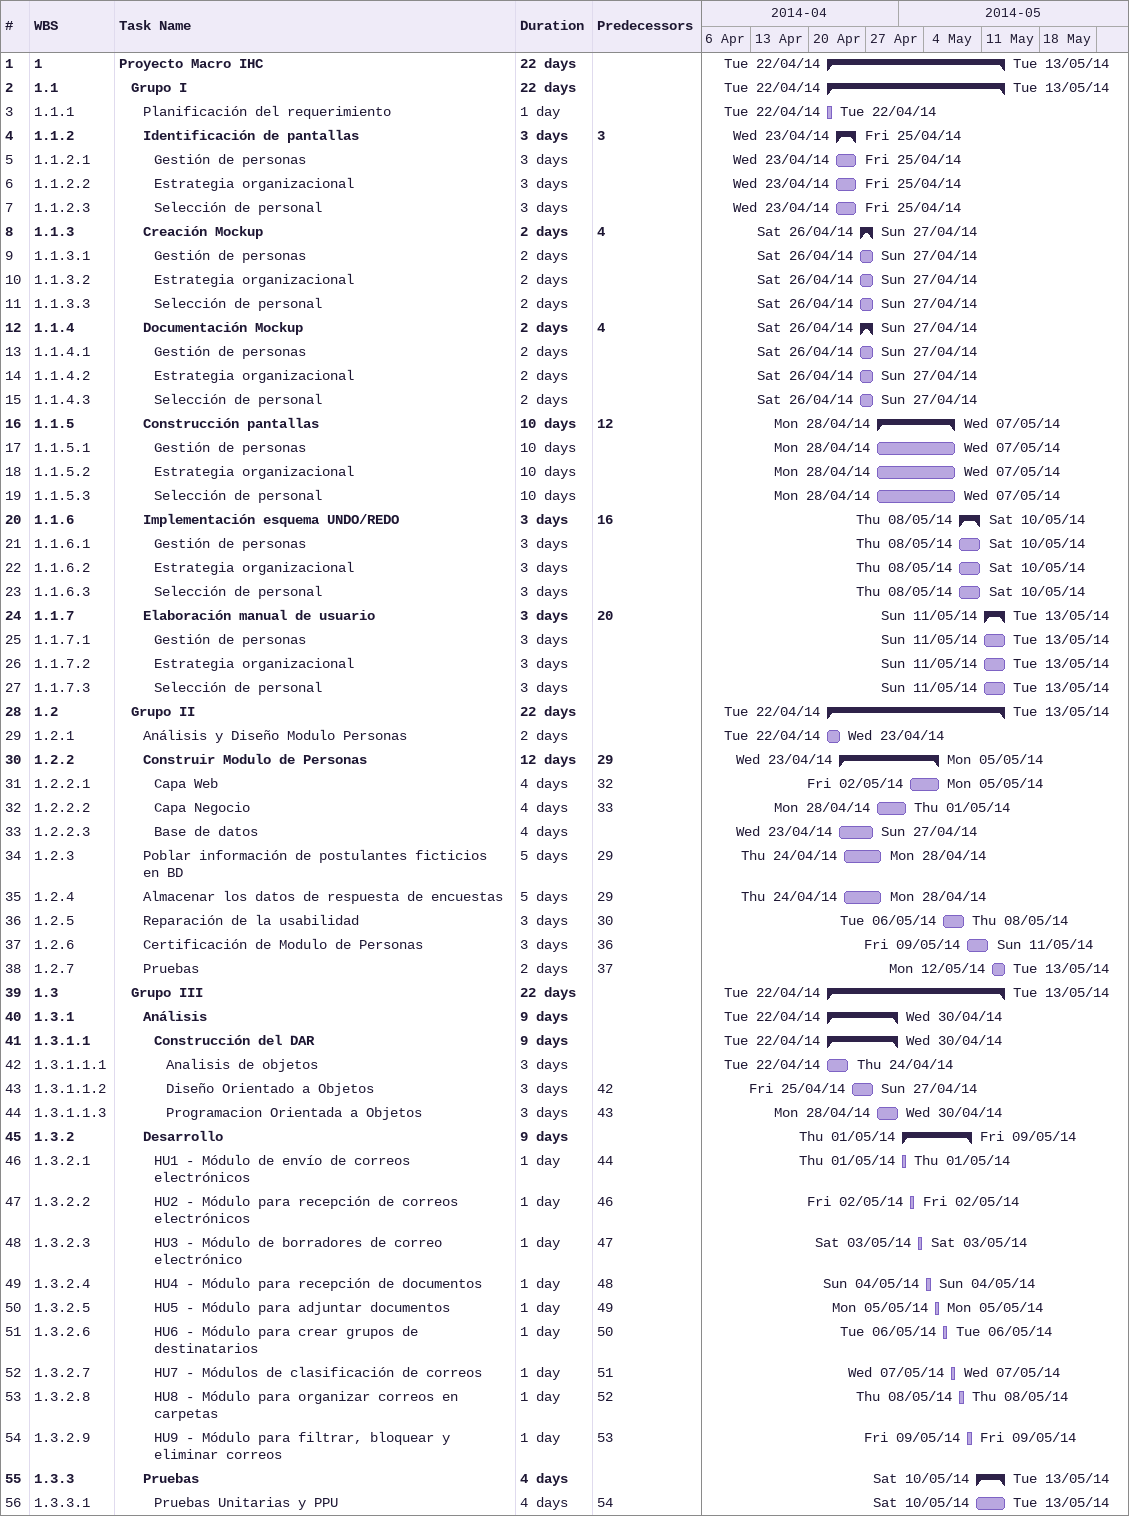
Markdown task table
| ID | WBS | Task | Duration | Start | Finish | Predecessors |
|---|---|---|---|---|---|---|
| 1 | 1 | **Proyecto Macro IHC** | 22d | 2014-04-22 | 2014-05-13 |  |
| 2 | 1.1 | **Grupo I** | 22d | 2014-04-22 | 2014-05-13 |  |
| 3 | 1.1.1 | Planificación del requerimiento | 1d | 2014-04-22 | 2014-04-22 |  |
| 4 | 1.1.2 | **Identificación de pantallas** | 3d | 2014-04-23 | 2014-04-25 | 3 |
| 5 | 1.1.2.1 | Gestión de personas | 3d | 2014-04-23 | 2014-04-25 |  |
| 6 | 1.1.2.2 | Estrategia organizacional | 3d | 2014-04-23 | 2014-04-25 |  |
| 7 | 1.1.2.3 | Selección de personal | 3d | 2014-04-23 | 2014-04-25 |  |
| 8 | 1.1.3 | **Creación Mockup** | 2d | 2014-04-26 | 2014-04-27 | 4 |
| 9 | 1.1.3.1 | Gestión de personas | 2d | 2014-04-26 | 2014-04-27 |  |
| 10 | 1.1.3.2 | Estrategia organizacional | 2d | 2014-04-26 | 2014-04-27 |  |
| 11 | 1.1.3.3 | Selección de personal | 2d | 2014-04-26 | 2014-04-27 |  |
| 12 | 1.1.4 | **Documentación Mockup** | 2d | 2014-04-26 | 2014-04-27 | 4 |
| 13 | 1.1.4.1 | Gestión de personas | 2d | 2014-04-26 | 2014-04-27 |  |
| 14 | 1.1.4.2 | Estrategia organizacional | 2d | 2014-04-26 | 2014-04-27 |  |
| 15 | 1.1.4.3 | Selección de personal | 2d | 2014-04-26 | 2014-04-27 |  |
| 16 | 1.1.5 | **Construcción pantallas** | 10d | 2014-04-28 | 2014-05-07 | 12 |
| 17 | 1.1.5.1 | Gestión de personas | 10d | 2014-04-28 | 2014-05-07 |  |
| 18 | 1.1.5.2 | Estrategia organizacional | 10d | 2014-04-28 | 2014-05-07 |  |
| 19 | 1.1.5.3 | Selección de personal | 10d | 2014-04-28 | 2014-05-07 |  |
| 20 | 1.1.6 | **Implementación esquema UNDO/REDO** | 3d | 2014-05-08 | 2014-05-10 | 16 |
| 21 | 1.1.6.1 | Gestión de personas | 3d | 2014-05-08 | 2014-05-10 |  |
| 22 | 1.1.6.2 | Estrategia organizacional | 3d | 2014-05-08 | 2014-05-10 |  |
| 23 | 1.1.6.3 | Selección de personal | 3d | 2014-05-08 | 2014-05-10 |  |
| 24 | 1.1.7 | **Elaboración manual de usuario** | 3d | 2014-05-11 | 2014-05-13 | 20 |
| 25 | 1.1.7.1 | Gestión de personas | 3d | 2014-05-11 | 2014-05-13 |  |
| 26 | 1.1.7.2 | Estrategia organizacional | 3d | 2014-05-11 | 2014-05-13 |  |
| 27 | 1.1.7.3 | Selección de personal | 3d | 2014-05-11 | 2014-05-13 |  |
| 28 | 1.2 | **Grupo II** | 22d | 2014-04-22 | 2014-05-13 |  |
| 29 | 1.2.1 | Análisis y Diseño Modulo Personas | 2d | 2014-04-22 | 2014-04-23 |  |
| 30 | 1.2.2 | **Construir Modulo de Personas** | 12d | 2014-04-23 | 2014-05-05 | 29 |
| 31 | 1.2.2.1 | Capa Web | 4d | 2014-05-02 | 2014-05-05 | 32 |
| 32 | 1.2.2.2 | Capa Negocio | 4d | 2014-04-28 | 2014-05-01 | 33 |
| 33 | 1.2.2.3 | Base de datos | 4d | 2014-04-23 | 2014-04-27 |  |
| 34 | 1.2.3 | Poblar información de postulantes ficticios en BD | 5d | 2014-04-24 | 2014-04-28 | 29 |
| 35 | 1.2.4 | Almacenar los datos de respuesta de encuestas | 5d | 2014-04-24 | 2014-04-28 | 29 |
| 36 | 1.2.5 | Reparación de la usabilidad | 3d | 2014-05-06 | 2014-05-08 | 30 |
| 37 | 1.2.6 | Certificación de Modulo de Personas | 3d | 2014-05-09 | 2014-05-11 | 36 |
| 38 | 1.2.7 | Pruebas | 2d | 2014-05-12 | 2014-05-13 | 37 |
| 39 | 1.3 | **Grupo III** | 22d | 2014-04-22 | 2014-05-13 |  |
| 40 | 1.3.1 | **Análisis** | 9d | 2014-04-22 | 2014-04-30 |  |
| 41 | 1.3.1.1 | **Construcción del DAR** | 9d | 2014-04-22 | 2014-04-30 |  |
| 42 | 1.3.1.1.1 | Analisis de objetos | 3d | 2014-04-22 | 2014-04-24 |  |
| 43 | 1.3.1.1.2 | Diseño Orientado a Objetos | 3d | 2014-04-25 | 2014-04-27 | 42 |
| 44 | 1.3.1.1.3 | Programacion Orientada a Objetos | 3d | 2014-04-28 | 2014-04-30 | 43 |
| 45 | 1.3.2 | **Desarrollo** | 9d | 2014-05-01 | 2014-05-09 |  |
| 46 | 1.3.2.1 | HU1 - Módulo de envío de correos electrónicos | 1d | 2014-05-01 | 2014-05-01 | 44 |
| 47 | 1.3.2.2 | HU2 - Módulo para recepción de correos electrónicos | 1d | 2014-05-02 | 2014-05-02 | 46 |
| 48 | 1.3.2.3 | HU3 - Módulo de borradores de correo electrónico | 1d | 2014-05-03 | 2014-05-03 | 47 |
| 49 | 1.3.2.4 | HU4 - Módulo para recepción de documentos | 1d | 2014-05-04 | 2014-05-04 | 48 |
| 50 | 1.3.2.5 | HU5 - Módulo para adjuntar documentos | 1d | 2014-05-05 | 2014-05-05 | 49 |
| 51 | 1.3.2.6 | HU6 - Módulo para crear grupos de destinatarios | 1d | 2014-05-06 | 2014-05-06 | 50 |
| 52 | 1.3.2.7 | HU7 - Módulos de clasificación de correos | 1d | 2014-05-07 | 2014-05-07 | 51 |
| 53 | 1.3.2.8 | HU8 - Módulo para organizar correos en carpetas | 1d | 2014-05-08 | 2014-05-08 | 52 |
| 54 | 1.3.2.9 | HU9 - Módulo para filtrar, bloquear y eliminar correos | 1d | 2014-05-09 | 2014-05-09 | 53 |
| 55 | 1.3.3 | **Pruebas** | 4d | 2014-05-10 | 2014-05-13 |  |
| 56 | 1.3.3.1 | Pruebas Unitarias y PPU | 4d | 2014-05-10 | 2014-05-13 | 54 |
